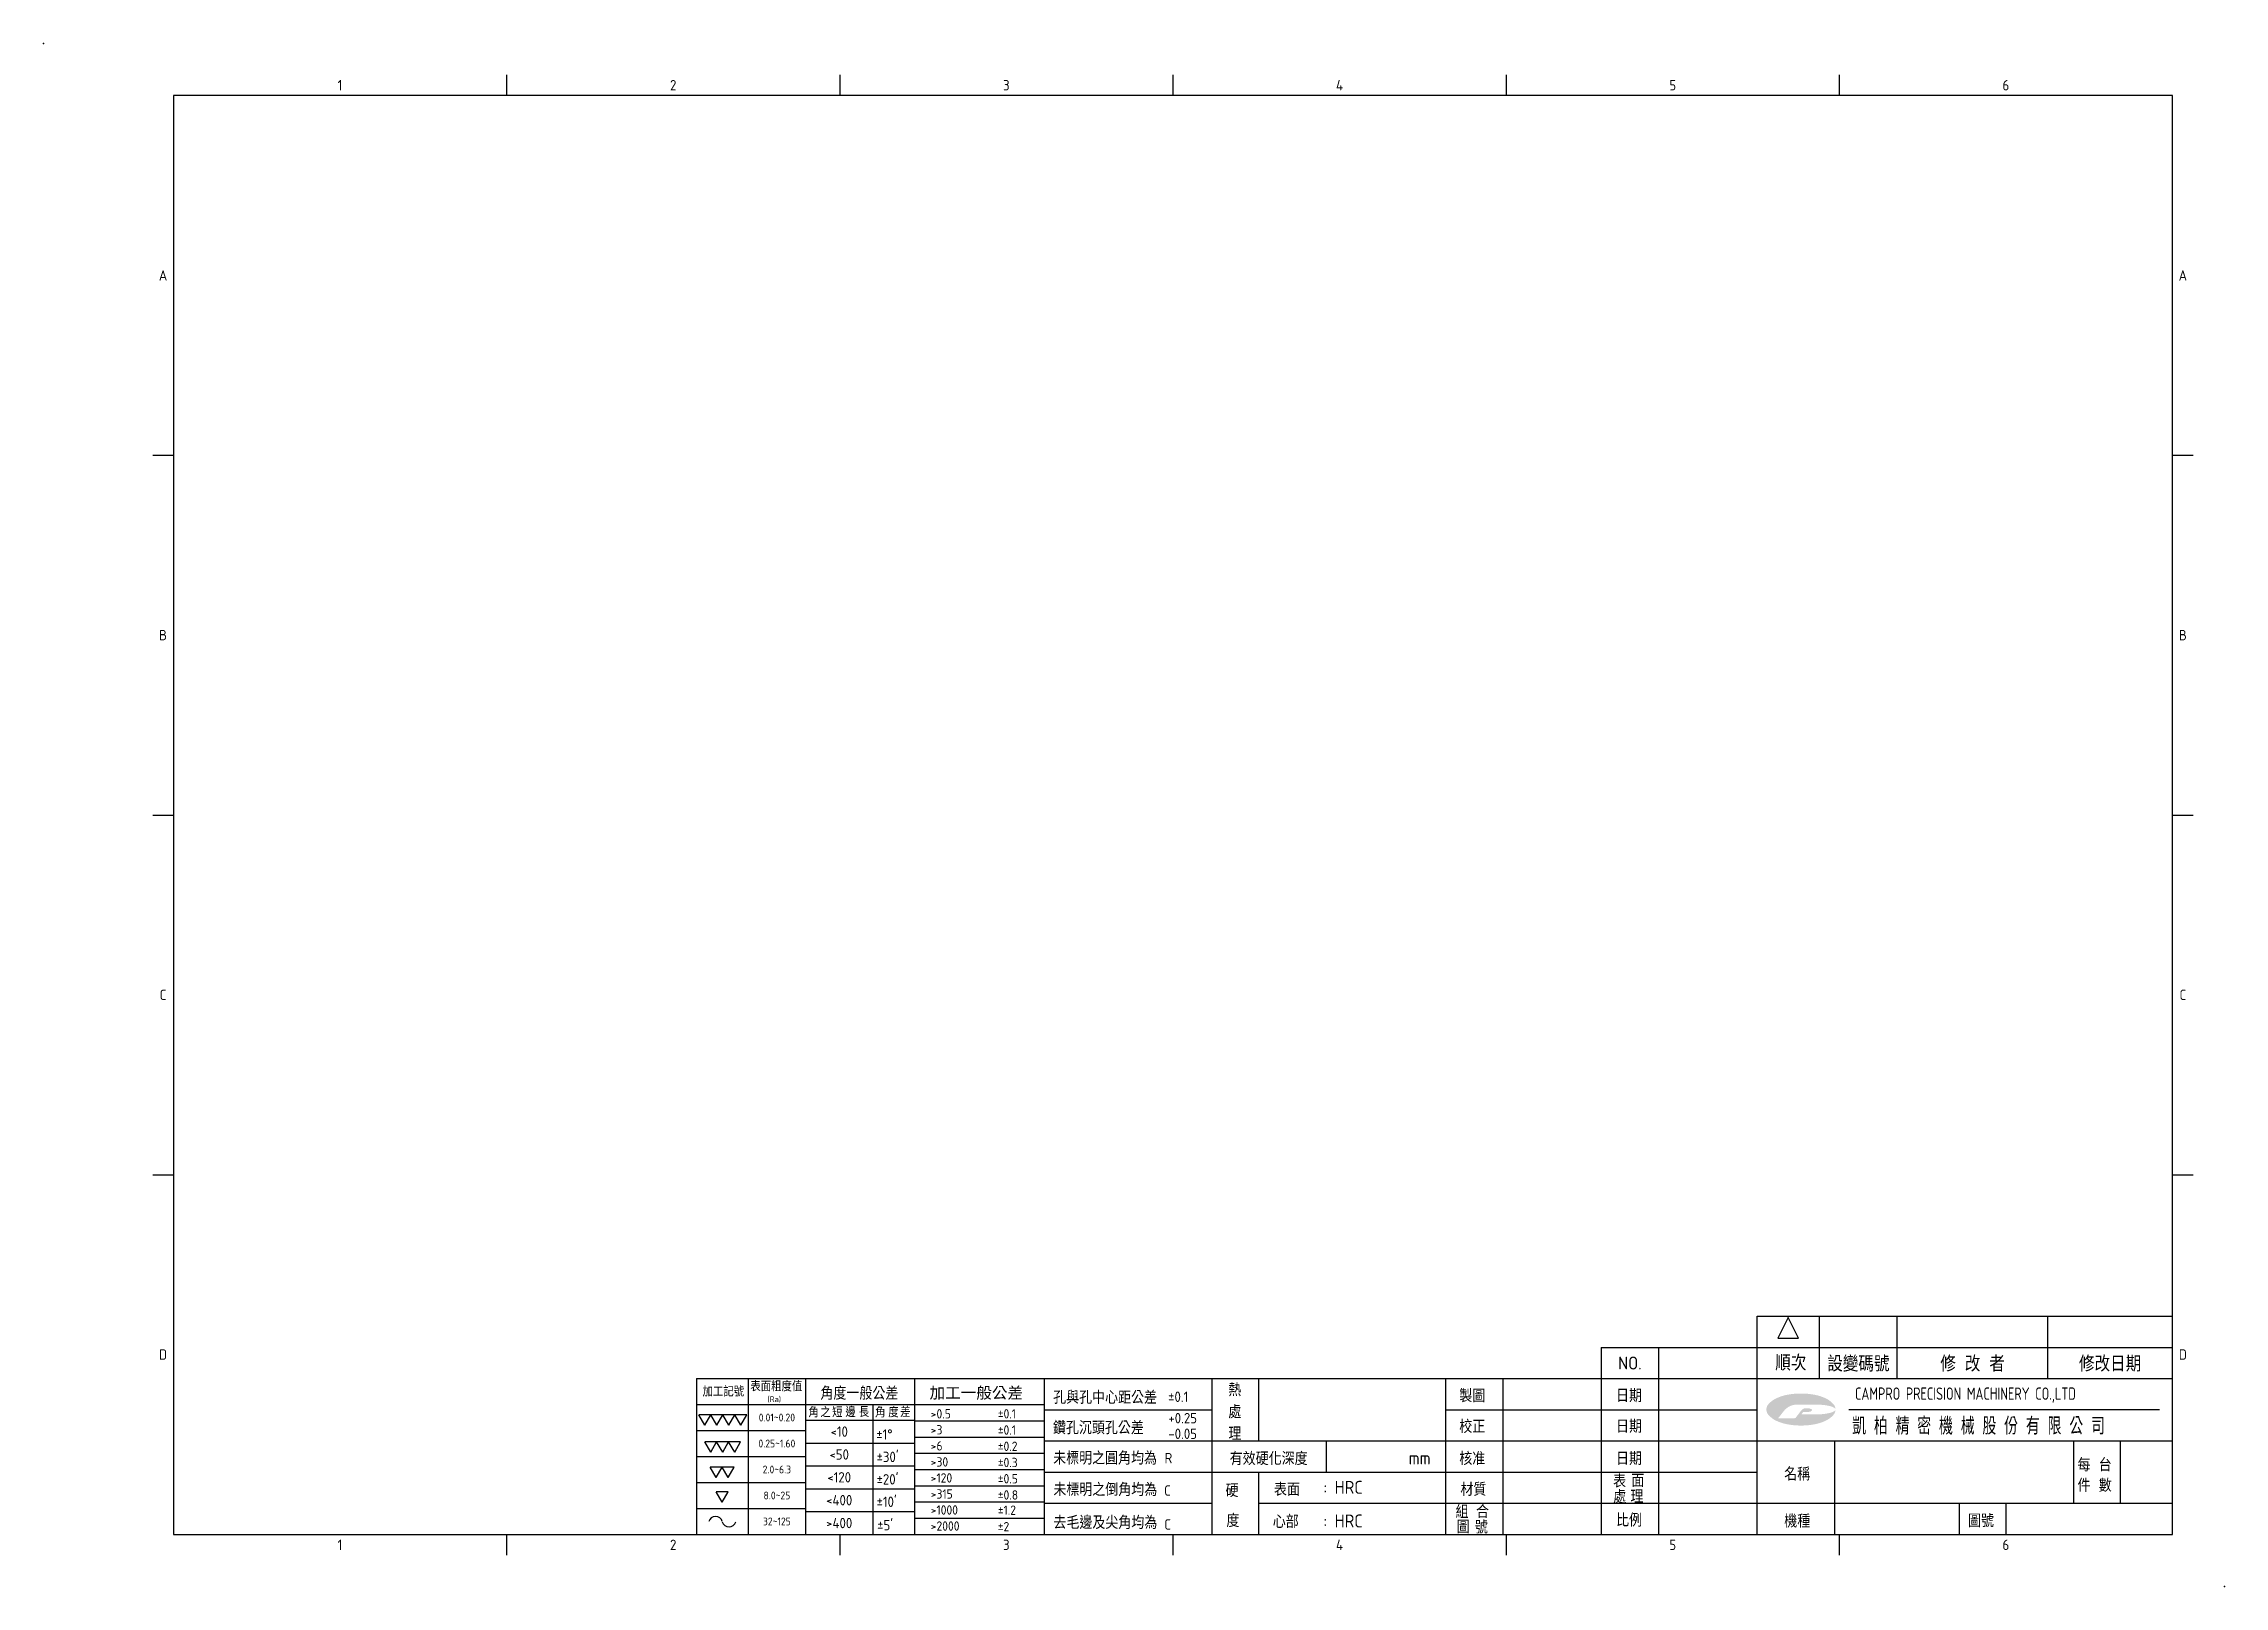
# Model space of a CAD drawing. Extents: x 1626 to 2046, y 2379 to 2676.
import ezdxf
from ezdxf.enums import TextEntityAlignment as Align

# ---------------------------------------------------------------- set-up
doc = ezdxf.new("R2010")
doc.units = 0
doc.header["$LTSCALE"] = 5
doc.layers.add('BORDER', color=7, linetype='CONTINUOUS')
doc.styles.get("Standard").update_dxf_attribs({"font": 'isocp.shx', "bigfont": 'chineset.shx'})

msp = doc.modelspace()

# ---------------------------------------------------------------- hatches: boundary and pattern name
at = {"layer": 'BORDER', "linetype": 'Continuous'}
h = msp.add_hatch(color=13, dxfattribs=at)
edge = h.paths.add_edge_path(flags=16)
edge.add_arc((1963.57, 2410.87), 3.33, 90, 141.873)
edge.add_line((1960.96, 2412.92), (1959.91, 2411.58))
edge.add_line((1959.91, 2411.58), (1963.09, 2411.58))
edge.add_arc((1963.09, 2411.82), 0.238, 270, 329.5381)
edge.add_line((1963.3, 2411.7), (1964.38, 2413.11))
edge.add_arc((1965.14, 2412.53), 0.95, 90, 142.4461, ccw=False)
edge.add_line((1965.14, 2413.48), (1965.65, 2413.48))
edge.add_arc((1965.65, 2411.73), 1.76, 79.4522, 90, ccw=False)
edge.add_arc((1965.78, 2412.42), 1.05, 65.7945, 79.4522, ccw=False)
edge.add_arc((1965.98, 2412.86), 0.572, 42.6585, 65.7945, ccw=False)
edge.add_arc((1966.27, 2413.13), 0.174, 0, 42.6585, ccw=False)
edge.add_arc((1966.27, 2413.13), 0.174, 317.3415, 360, ccw=False)
edge.add_arc((1965.98, 2413.4), 0.572, 294.2055, 317.3415, ccw=False)
edge.add_arc((1965.78, 2413.83), 1.05, 280.5478, 294.2055, ccw=False)
edge.add_arc((1965.65, 2414.53), 1.76, 270, 280.5478, ccw=False)
edge.add_line((1965.65, 2412.77), (1964.72, 2412.77))
edge.add_line((1964.72, 2412.77), (1964.36, 2412.3))
edge.add_line((1964.36, 2412.3), (1967.05, 2412.3))
edge.add_arc((1967.05, 2428.21), 15.91, 270, 275.7767)
edge.add_arc((1967.8, 2420.75), 8.41, 275.7767, 283.725)
edge.add_arc((1968.94, 2416.11), 3.64, 283.725, 300.5252)
edge.add_arc((1970.62, 2413.25), 0.315, 300.5252, 360)
edge.add_arc((1970.62, 2413.25), 0.315, 0, 59.4748)
edge.add_arc((1968.94, 2410.39), 3.64, 59.4748, 76.275)
edge.add_arc((1967.8, 2405.75), 8.41, 76.275, 84.2233)
edge.add_arc((1967.05, 2398.29), 15.91, 84.2233, 90)
edge.add_line((1967.05, 2414.2), (1963.57, 2414.2))
edge = h.paths.add_edge_path()
edge.add_arc((1969.39, 2413.25), 1.55, 318.2622, 401.7378)
edge.add_arc((1966.97, 2411.09), 4.79, 41.7378, 65.0952)
edge.add_arc((1965.36, 2407.6), 8.63, 65.0952, 79.1142)
edge.add_arc((1964.29, 2402.05), 14.28, 79.1142, 90)
edge.add_arc((1964.29, 2402.05), 14.28, 90, 100.8858)
edge.add_arc((1963.22, 2407.6), 8.63, 100.8858, 114.9048)
edge.add_arc((1961.6, 2411.09), 4.79, 114.9048, 138.2622)
edge.add_arc((1959.18, 2413.25), 1.55, 138.2622, 180)
edge.add_arc((1959.18, 2413.25), 1.55, 180, 221.7378)
edge.add_arc((1961.6, 2415.4), 4.79, 221.7378, 245.0952)
edge.add_arc((1963.22, 2418.89), 8.63, 245.0952, 259.1142)
edge.add_arc((1964.29, 2424.44), 14.28, 259.1142, 270)
edge.add_arc((1964.29, 2424.44), 14.28, 270, 280.8858)
edge.add_arc((1965.36, 2418.89), 8.63, 280.8858, 294.9048)
edge.add_arc((1966.97, 2415.4), 4.79, 294.9048, 318.2622)

# ---------------------------------------------------------------- linework, layer by layer
at = {"layer": 'BORDER', "color": 13}
for p, q in [((1715, 2670.2), (1715, 2666.2)), ((1779.17, 2670.2), (1779.17, 2666.2)), ((1843.34, 2670.2), (1843.34, 2666.2)), ((1907.5, 2670.2), (1907.5, 2666.2)), ((1971.67, 2670.2), (1971.67, 2666.2)), ((1650.84, 2666.2), (1650.84, 2389.2)), ((2035.84, 2666.2), (1650.84, 2666.2)), ((2035.84, 2389.2), (2035.84, 2666.2)), ((2035.84, 2389.2), (2035.84, 2644.2)), ((1646.84, 2596.95), (1650.84, 2596.95)), ((2035.84, 2596.95), (2039.84, 2596.95)), ((1646.84, 2527.7), (1650.84, 2527.7)), ((2035.84, 2527.7), (2039.84, 2527.7)), ((1646.84, 2458.45), (1650.84, 2458.45)), ((2035.84, 2458.45), (2039.84, 2458.45)), ((1955.84, 2389.2), (1955.84, 2431.2)), ((1955.84, 2431.2), (2035.84, 2431.2)), ((1961.84, 2430.97), (1959.84, 2426.97)), ((1963.84, 2426.97), (1961.84, 2430.97)), ((1967.84, 2419.2), (1967.84, 2431.2)), ((1982.84, 2419.2), (1982.84, 2431.2)), ((2011.84, 2419.2), (2011.84, 2431.2)), ((1925.84, 2425.2), (1925.84, 2389.2)), ((1925.84, 2425.2), (1955.84, 2425.2)), ((1936.84, 2425.2), (1936.84, 2389.2)), ((1955.84, 2425.2), (2035.83, 2425.2)), ((1959.84, 2426.97), (1963.84, 2426.97)), ((1751.56, 2419.2), (1751.56, 2389.2)), ((1751.56, 2419.2), (2035.84, 2419.2)), ((1761.56, 2419.2), (1761.56, 2389.2)), ((1772.56, 2419.2), (1772.56, 2389.2)), ((1793.56, 2419.2), (1793.56, 2389.2)), ((1818.56, 2419.2), (1818.56, 2389.2)), ((1850.84, 2419.2), (1850.84, 2389.2)), ((1859.84, 2419.2), (1859.84, 2407.2)), ((1895.84, 2419.2), (1895.84, 2389.2)), ((1906.84, 2419.2), (1906.84, 2389.2)), ((1751.56, 2414.2), (1818.56, 2414.2)), ((1758.96, 2412.24), (1752.03, 2412.24)), ((1753.18, 2410.24), (1752.03, 2412.24)), ((1753.18, 2410.24), (1754.34, 2412.24)), ((1755.49, 2410.24), (1754.34, 2412.24)), ((1755.49, 2410.24), (1756.65, 2412.24)), ((1757.8, 2410.24), (1756.65, 2412.24)), ((1757.8, 2410.24), (1758.96, 2412.24)), ((1761.27, 2412.24), (1758.96, 2412.24)), ((1760.12, 2410.24), (1758.96, 2412.24)), ((1760.12, 2410.24), (1761.27, 2412.24)), ((1772.56, 2411.2), (1793.56, 2411.2)), ((1785.56, 2414.2), (1785.56, 2389.2)), ((1793.56, 2411.08), (1818.56, 2411.08)), ((1818.56, 2413.2), (1850.84, 2413.2)), ((1895.84, 2413.2), (1955.84, 2413.2)), ((1751.56, 2409.2), (1772.56, 2409.2)), ((1754.31, 2405.04), (1753.16, 2407.04)), ((1760.08, 2407.04), (1753.16, 2407.04)), ((1754.31, 2405.04), (1755.46, 2407.04)), ((1756.62, 2405.04), (1755.46, 2407.04)), ((1756.62, 2405.04), (1757.77, 2407.04)), ((1758.93, 2405.04), (1757.77, 2407.04)), ((1758.93, 2405.04), (1760.08, 2407.04)), ((1772.56, 2406.8), (1793.56, 2406.8)), ((1793.56, 2407.95), (1818.56, 2407.95)), ((1818.56, 2407.2), (1850.84, 2407.2)), ((1850.84, 2407.2), (1895.84, 2407.2)), ((1872.84, 2407.2), (1872.84, 2401.2)), ((1895.84, 2407.2), (1955.84, 2407.2)), ((1955.84, 2407.2), (2035.84, 2407.2)), ((1970.84, 2389.2), (1970.84, 2407.2)), ((2016.84, 2395.2), (2016.84, 2407.2)), ((2025.84, 2395.2), (2025.84, 2407.2)), ((1751.56, 2404.2), (1772.56, 2404.2)), ((1772.56, 2402.4), (1793.56, 2402.4)), ((1793.56, 2404.83), (1818.56, 2404.83)), ((1751.56, 2399.2), (1772.56, 2399.2)), ((1758.85, 2402.15), (1754.23, 2402.15)), ((1755.38, 2400.15), (1754.23, 2402.15)), ((1755.38, 2400.15), (1756.54, 2402.15)), ((1757.69, 2400.15), (1756.54, 2402.15)), ((1757.69, 2400.15), (1758.85, 2402.15)), ((1793.56, 2401.7), (1818.56, 2401.7)), ((1793.56, 2398.58), (1818.56, 2398.58)), ((1818.56, 2401.2), (1850.84, 2401.2)), ((1850.84, 2401.2), (1895.84, 2401.2)), ((1859.84, 2401.2), (1859.84, 2389.2)), ((1895.84, 2401.2), (1955.84, 2401.2)), ((1751.56, 2394.2), (1772.56, 2394.2)), ((1756.54, 2395.41), (1755.38, 2397.41)), ((1757.69, 2397.41), (1755.38, 2397.41)), ((1756.54, 2395.41), (1757.69, 2397.41)), ((1772.56, 2398), (1793.56, 2398)), ((1793.56, 2395.45), (1818.56, 2395.45)), ((1818.56, 2395.2), (1850.84, 2395.2)), ((1859.84, 2395.2), (1895.84, 2395.2)), ((1895.84, 2395.2), (1955.84, 2395.2)), ((1955.84, 2395.2), (2035.84, 2395.2)), ((1994.84, 2389.2), (1994.84, 2395.2)), ((2003.84, 2389.2), (2003.84, 2395.2)), ((1772.56, 2393.6), (1793.56, 2393.6)), ((1793.56, 2392.33), (1818.56, 2392.33)), ((1650.84, 2389.2), (2035.84, 2389.2)), ((1654.84, 2389.2), (2035.84, 2389.2)), ((1715, 2389.2), (1715, 2385.2)), ((1779.17, 2389.2), (1779.17, 2385.2)), ((1843.34, 2389.2), (1843.34, 2385.2)), ((1907.5, 2389.2), (1907.5, 2385.2)), ((1971.67, 2389.2), (1971.67, 2385.2))]:
    msp.add_line(p, q, dxfattribs=at)
at = {"layer": 'BORDER', "color": 13, "linetype": 'Continuous'}
msp.add_line((1973.54, 2413.25), (2033.33, 2413.25), dxfattribs=at)
at = {"layer": 'BORDER', "color": 13}
for centre, radius, start, end in [((1755.24, 2391.32), 1.35, 14.8621, 165.1365), ((1757.84, 2392), 1.34, 194.8621, 345.1365)]:
    msp.add_arc(centre, radius, start, end, dxfattribs=at)
for p in [(1625.84, 2676.2), (2045.84, 2379.2)]:
    msp.add_point(p, dxfattribs=at)

# ---------------------------------------------------------------- texts
for s, height, p in [('NO.', 2.5, (1931.34, 2422.2)), ('修 改 者', 3, (1997.34, 2422.2)), ('修改日期', 3, (2023.83, 2422.2)), ('加工記號', 2, (1756.74, 2416.84)), ('角度一般公差', 2.5, (1782.94, 2416.5)), ('孔與孔中心距公差', 2.5, (1830.27, 2415.71)), ('%%P0.1', 2, (1844.35, 2415.7)), ('熱', 2.5, (1855.26, 2417.17)), ('製圖', 2.5, (1900.99, 2416.03)), ('日期', 2.5, (1931.18, 2416.03)), ('0.01~0.20', 1.5, (1767.06, 2411.7)), ('鑽孔沉頭孔公差', 2.5, (1828.98, 2409.87)), ('+0.25', 2, (1845.22, 2411.59)), ('處', 2.5, (1855.26, 2412.92)), ('校正', 2.5, (1900.99, 2410.11)), ('日期', 2.5, (1931.18, 2410.11)), ('0.25~1.60', 1.5, (1767.06, 2406.7)), ('<10', 2, (1779.06, 2409)), ('-0.05', 2, (1845.21, 2408.58)), ('理', 2.5, (1855.26, 2408.67)), ('2.0~6.3', 1.5, (1767.06, 2401.7)), ('<50', 2, (1779.06, 2404.6)), ('未標明之圓角均為', 2.5, (1830.27, 2404.02)), ('R', 2, (1842.46, 2403.9)), ('有效硬化深度', 2.5, (1861.77, 2403.92)), ('mm', 2.5, (1890.85, 2403.92)), ('核准', 2.5, (1900.99, 2403.92)), ('日期', 2.5, (1931.18, 2403.92)), ('每', 2.5, (2018.81, 2402.72)), ('台', 2.5, (2022.88, 2402.72)), ('<120', 2, (1779.06, 2400.2)), ('未標明之倒角均為', 2.5, (1830.31, 2397.95)), ('C', 2, (1842.29, 2397.65)), ('硬', 2.5, (1854.72, 2397.71)), ('表面', 2.5, (1865.29, 2397.99)), (': HRC', 2.5, (1876.1, 2398.27)), ('材質', 2.5, (1901.2, 2397.99)), ('表', 2.5, (1929.36, 2399.59)), ('面', 2.5, (1932.88, 2399.59)), ('名稱', 2.5, (1963.57, 2400.96)), ('件', 2.5, (2018.81, 2398.77)), ('數', 2.5, (2022.88, 2398.77)), ('8.0~25', 1.5, (1767.06, 2396.7)), ('<400', 2, (1779.06, 2395.8)), ('組', 2.5, (1899.02, 2393.71)), ('合', 2.5, (1902.96, 2393.71)), ('處', 2.5, (1929.39, 2396.55)), ('理', 2.5, (1932.7, 2396.55)), ('32~125', 1.5, (1767.06, 2391.7)), ('>400', 2, (1779.06, 2391.4)), ('去毛邊及尖角均為', 2.5, (1830.32, 2391.62)), ('C', 2, (1842.31, 2391.13)), ('度', 2.5, (1854.88, 2391.99)), ('心部', 2.5, (1865.06, 2391.8)), (': HRC', 2.5, (1876.1, 2391.8)), ('圖', 2.5, (1899.23, 2390.75)), ('號', 2.5, (1902.75, 2390.73)), ('比例', 2.5, (1931.18, 2392.08)), ('機種', 2.5, (1963.57, 2391.89)), ('圖號', 2.5, (1998.96, 2391.97))]:
    msp.add_text(s, height=height, dxfattribs=at).set_placement(p, align=Align.MIDDLE)
at = {"layer": 'BORDER', "color": 13, "linetype": 'Continuous'}
msp.add_text('順次', height=3, dxfattribs=at).set_placement((1959.34, 2420.73))
msp.add_text('設變碼號', height=3, dxfattribs=at).set_placement((1975.34, 2422.2), align=Align.MIDDLE)
at = {"layer": 'BORDER', "color": 13}
for s, height, p in [('表面粗度值', 2, (1761.95, 2416.73)), ('(Ra)', 1.129, (1765.24, 2414.67)), ('角', 2, (1773.13, 2411.75)), ('之', 2, (1775.42, 2411.73)), ('短', 2, (1777.69, 2411.73)), ('邊', 2, (1780.25, 2411.79)), ('長', 2, (1782.82, 2411.79)), ('角', 2, (1785.98, 2411.72)), ('度', 2, (1788.51, 2411.74)), ('差', 2, (1790.8, 2411.79)), ('>0.5', 1.8, (1796.7, 2411.52)), ('%%P0.1', 1.8, (1809.61, 2411.52)), ('%%P1%%D', 2, (1786.19, 2407.45)), ('>3', 1.8, (1796.7, 2408.44)), ('>6', 1.8, (1796.7, 2405.35)), ('%%P0.1', 1.8, (1809.61, 2408.4)), ('%%P0.2', 1.8, (1809.61, 2405.27)), ("%%P30'", 2, (1786.25, 2403.13)), ('>30', 1.8, (1796.7, 2402.26)), ('%%P0.3', 1.8, (1809.61, 2402.15)), ("%%P20'", 2, (1786.25, 2398.81)), ('>120', 1.8, (1796.7, 2399.18)), ('%%P0.5', 1.8, (1809.61, 2399.02)), ("%%P10'", 2, (1786.25, 2394.49)), ('>315', 1.8, (1796.7, 2396.09)), ('>1000', 1.8, (1796.7, 2393.01)), ('%%P0.8', 1.8, (1809.61, 2395.9)), ('%%P1.2', 1.8, (1809.61, 2392.97)), ("%%P5'", 2, (1786.37, 2389.99)), ('>2000', 1.8, (1796.7, 2389.92)), ('%%P2', 1.8, (1809.61, 2389.8))]:
    msp.add_text(s, height=height, dxfattribs=at).set_placement(p)
at = {"layer": 'BORDER', "color": 13, "width": 1.2}
msp.add_text('加工一般公差', height=2.5, dxfattribs=at).set_placement((1805.46, 2416.5), align=Align.MIDDLE)
at = {"layer": 'BORDER', "color": 13, "width": 0.8}
msp.add_text('CAMPRO PRECISION MACHINERY CO.,LTD', height=2.375, dxfattribs=at).set_placement((1974.7, 2415.12))
at = {"layer": 'BORDER', "color": 13, "linetype": 'Continuous', "width": 0.8}
msp.add_text('凱 柏 精 密 機 械 股 份 有 限 公 司', height=3.325, dxfattribs=at).set_placement((1974.16, 2408.41))
at = {"layer": 'BORDER', "color": 13, "linetype": 'Continuous', "char_height": 2, "attachment_point": 5}
for s, width, insert in [('1', 65, (1682.92, 2668.2)), ('2', 65, (1747.09, 2668.2)), ('3', 65, (1811.25, 2668.2)), ('4', 65, (1875.42, 2668.2)), ('5', 65, (1939.59, 2668.2)), ('6', 65, (2003.75, 2668.2)), ('A', 4, (1648.84, 2631.58)), ('A', 4, (2037.84, 2631.58)), ('B', 4, (1648.84, 2562.33)), ('B', 4, (2037.84, 2562.33)), ('C', 4, (1648.84, 2493.08)), ('C', 4, (2037.84, 2493.08)), ('D', 4, (1648.84, 2423.83)), ('D', 4, (2037.84, 2423.83)), ('1', 65, (1682.92, 2387.2)), ('2', 65, (1747.09, 2387.2)), ('3', 65, (1811.25, 2387.2)), ('4', 65, (1875.42, 2387.2)), ('5', 65, (1939.59, 2387.2)), ('6', 65, (2003.75, 2387.2))]:
    msp.add_mtext_dynamic_manual_height_columns(s, width=width, gutter_width=80, heights=[0], dxfattribs=dict(at, insert=insert))

doc.saveas('drawing.dxf')
